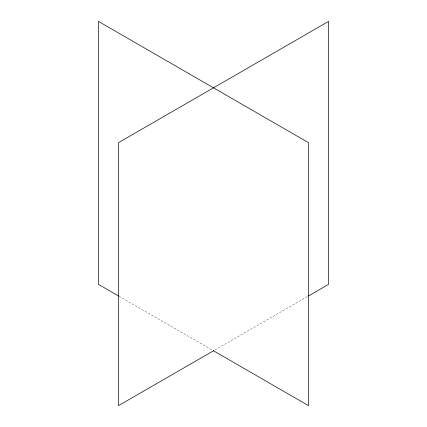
<?xml version="1.0" encoding="UTF-8"?>
<svg xmlns="http://www.w3.org/2000/svg" width="427" height="427" viewBox="0 0 427 427"><rect width="100%" height="100%" fill="white"/><g stroke="black" fill="none" stroke-linecap="round" stroke-linejoin="round"><path stroke-width="0.32" stroke-dasharray="2.13 1.6" d="M214.898 349.985L307.856 296.317M119.144 296.317L212.102 349.985"/><path stroke-width="0.64" d="M213.746 350.652L118.482 405.65L118.482 142.682L328.641 21.35L328.641 284.318L308.433 295.986M118.567 295.986L98.359 284.318L98.359 21.35L308.518 142.682L308.518 405.65L213.254 350.652"/></g></svg>
